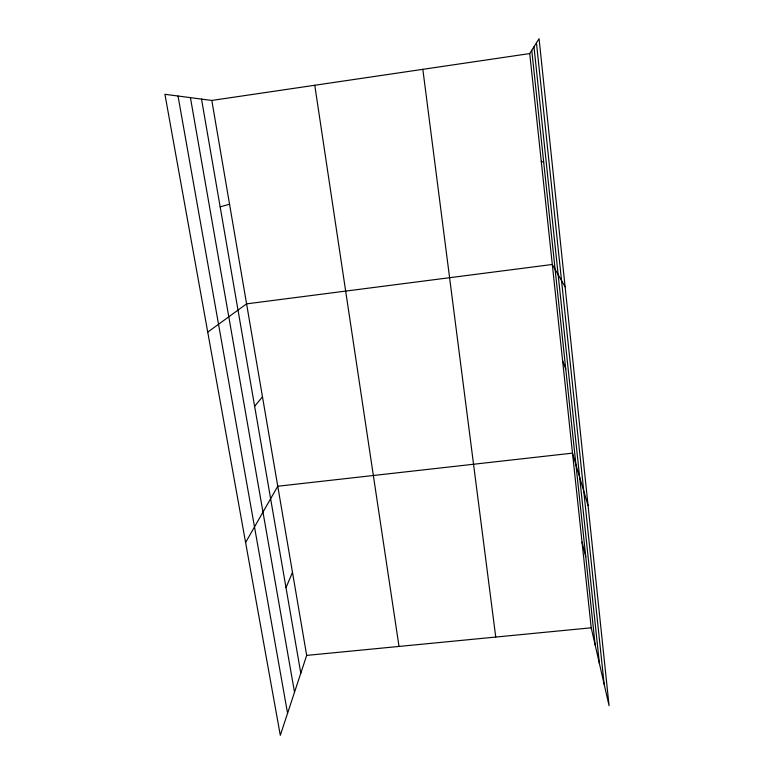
<?xml version="1.0" encoding="UTF-8"?>
<svg xmlns="http://www.w3.org/2000/svg" width="774" height="774" viewBox="0 0 774 774"><rect width="100%" height="100%" fill="white"/><g stroke="black" fill="none" stroke-linecap="round" stroke-linejoin="round"><path stroke-width="1.16" d="M211.815 100.446L306.678 655.394L280.304 735.3L164.93 94.302L211.815 100.446L529.726 53.57L539.072 38.7L609.07 705.675L591.21 627.801L529.726 53.57M286.003 587.63L292.485 572.373M245.6 542.497L277.76 486.236L572.508 453.138L588.076 505.654M254.636 406.282L262.473 396.791M207.732 332.114L246.587 303.863L552.307 264.476L565.117 286.806M220.155 206.842L229.559 204.239M306.678 655.394L591.21 627.801M541.258 161.253L543.706 162.259M562.611 360.665L565.755 369.063M582.038 542.119L585.754 556.699M178.03 96.015L287.57 713.28M190.423 97.64L294.517 692.227M201.521 99.091L300.796 673.206M314.766 85.266L399.016 646.445M422.836 69.331L495.737 637.06M533.983 46.808L599.424 663.618M531.767 50.32L595.177 645.11M536.45 42.87L604.136 684.158"/></g></svg>
